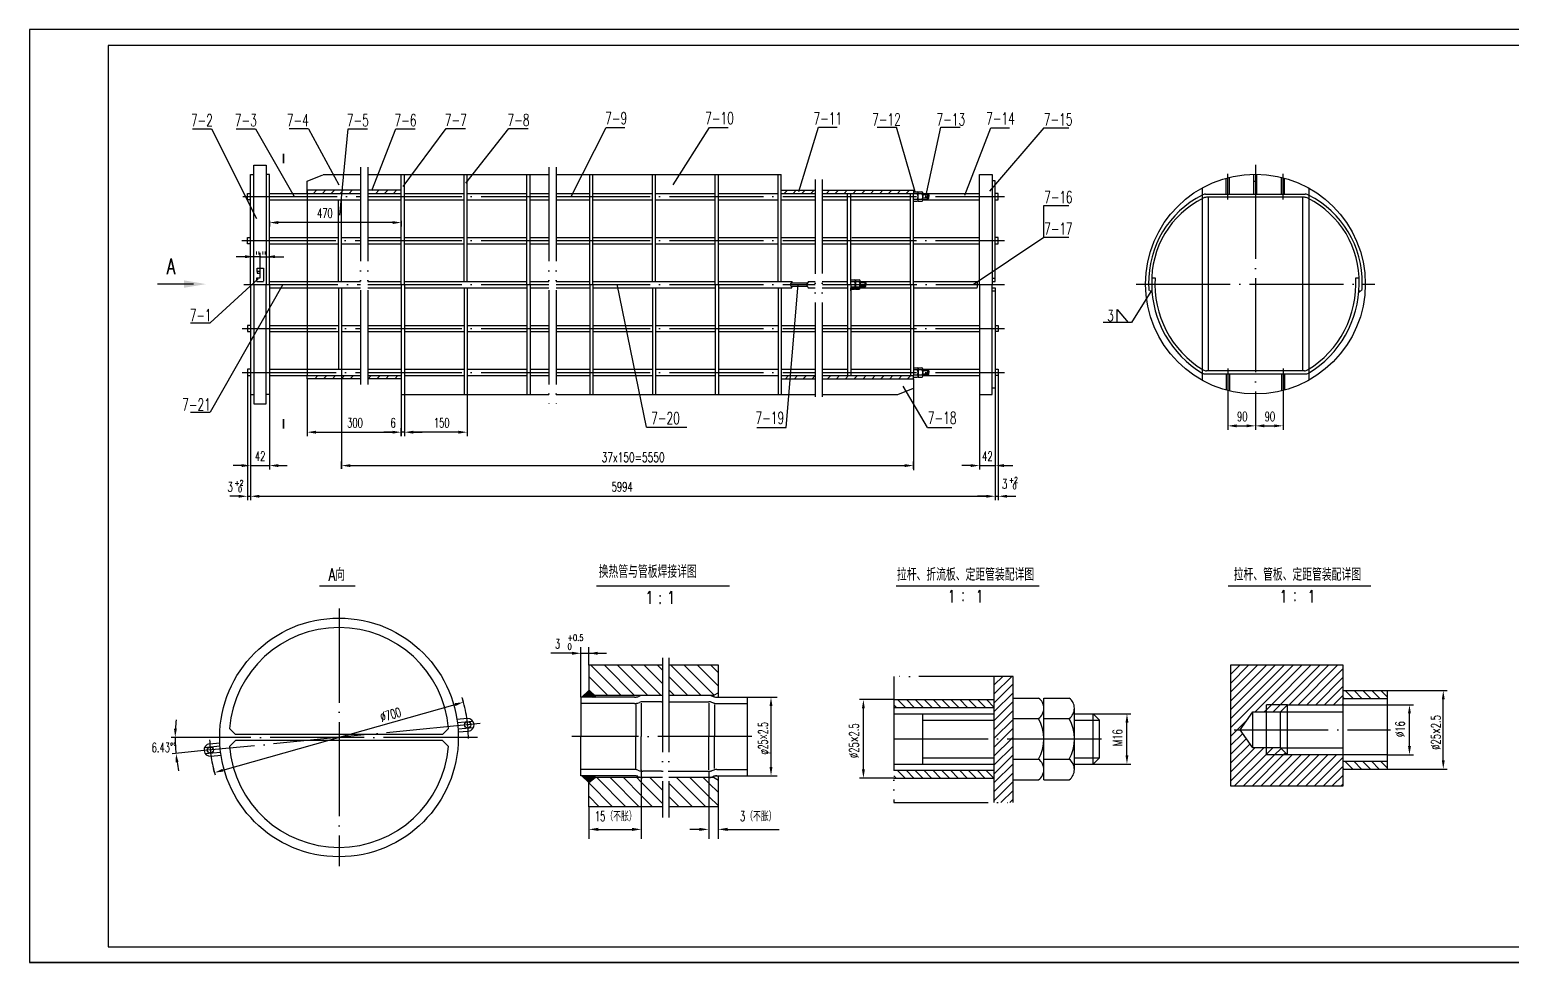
# Model space of a CAD drawing. Extents: x -1018 to 1609, y -45 to 1303.
# Drawn here: x -168.4 to 303.4, y 997.8 to 1294.8 of the extents above; entities that cross this region are included whole.
import ezdxf
from ezdxf.enums import TextEntityAlignment as Align

# ---------------------------------------------------------------- set-up
doc = ezdxf.new("R2010")
doc.units = 0
doc.header["$MEASUREMENT"] = 0
doc.linetypes.add('DASHDOT-M', pattern=[36, 30, -3, 0, -3])
doc.linetypes.add('DIVIDE-M', pattern=[39, 30, -3, 0, -3, 0, -3])
doc.layers.get('0').update_dxf_attribs({"linetype": 'CONTINUOUS'})
for name, color, linetype in [('1', 3, 'CONTINUOUS'), ('CDR_DWG1', 4, 'CONTINUOUS'), ('CDR_DWG2', 2, 'CONTINUOUS'), ('CDR_DWG3', 1, 'DASHDOT-M'), ('CDR_DWG4', 3, 'DIVIDE-M')]:
    doc.layers.add(name, color=color, linetype=linetype)
doc.styles.add('HZ', font='romans', dxfattribs={"width": 0.7, "bigfont": 'hz'})

# ---------------------------------------------------------------- blocks, each defined once
blk = doc.blocks.new('*X92')
at = {"layer": '1', "color": 0, "linetype": 'Continuous'}
for p, q in [((-22613.52, -20726.81), (-22623.15, -20717.18)), ((-22609.28, -20726.81), (-22618.9, -20717.18)), ((-22605.04, -20726.81), (-22614.66, -20717.18)), ((-22600.8, -20726.81), (-22610.42, -20717.18)), ((-22600.33, -20723.03), (-22606.18, -20717.18)), ((-22600.33, -20718.79), (-22601.93, -20717.18)), ((-22588.07, -20726.81), (-22597.69, -20717.18)), ((-22583.94, -20726.69), (-22593.45, -20717.18)), ((-22582.58, -20723.8), (-22589.2, -20717.18)), ((-22582.58, -20719.56), (-22584.96, -20717.18)), ((-22617.77, -20726.81), (-22623.85, -20720.72)), ((-22622.59, -20726.23), (-22623.85, -20724.96)), ((-22592.31, -20726.81), (-22598.33, -20720.79)), ((-22596.55, -20726.81), (-22598.33, -20725.03)), ((-22612.02, -20762.25), (-22621.33, -20752.94)), ((-22607.78, -20762.25), (-22617.09, -20752.94)), ((-22607.13, -20758.66), (-22612.85, -20752.94)), ((-22607.13, -20754.42), (-22608.6, -20752.94)), ((-22600.33, -20756.97), (-22604.36, -20752.94)), ((-22586.56, -20762.25), (-22595.87, -20752.94)), ((-22585.65, -20758.92), (-22591.63, -20752.94)), ((-22585.65, -20754.68), (-22587.39, -20752.94)), ((-22616.26, -20762.25), (-22623.85, -20754.66)), ((-22600.33, -20761.21), (-22607.13, -20754.42)), ((-22590.8, -20762.25), (-22598.33, -20754.73)), ((-22582.58, -20757.74), (-22585.65, -20754.68)), ((-22620.5, -20762.25), (-22623.85, -20758.91)), ((-22603.53, -20762.25), (-22607.13, -20758.66)), ((-22595.05, -20762.25), (-22598.33, -20758.97)), ((-22582.58, -20761.99), (-22585.65, -20758.92))]:
    blk.add_line(p, q, dxfattribs=at)
blk = doc.blocks.new('*X91')
at = {"layer": '1', "color": 0, "linetype": 'Continuous'}
for p, q in [((-22625.96, -20752.37), (-22626, -20752.41)), ((-22625.54, -20752.37), (-22625.79, -20752.62)), ((-22625.7, -20752.37), (-22623.69, -20754.38)), ((-22625.11, -20752.37), (-22625.57, -20752.83)), ((-22624.69, -20752.37), (-22625.35, -20753.04)), ((-22625.27, -20752.37), (-22623.45, -20754.19)), ((-22624.26, -20752.37), (-22625.13, -20753.24)), ((-22623.84, -20752.37), (-22624.92, -20753.45)), ((-22624.85, -20752.37), (-22623.22, -20754.01)), ((-22623.41, -20752.37), (-22624.7, -20753.66)), ((-22622.99, -20752.37), (-22624.48, -20753.86)), ((-22624.43, -20752.37), (-22622.98, -20753.82)), ((-22622.57, -20752.37), (-22624.27, -20754.07)), ((-22622.14, -20752.37), (-22624.05, -20754.28)), ((-22624, -20752.37), (-22622.74, -20753.63)), ((-22621.85, -20752.5), (-22623.82, -20754.48)), ((-22623.58, -20752.37), (-22622.5, -20753.45)), ((-22623.15, -20752.37), (-22622.26, -20753.26)), ((-22622.73, -20752.37), (-22622.02, -20753.08)), ((-22622.3, -20752.37), (-22621.85, -20752.83)), ((-22621.85, -20752.93), (-22621.93, -20753.01)), ((-22621.88, -20752.37), (-22621.85, -20752.4))]:
    blk.add_line(p, q, dxfattribs=at)
blk = doc.blocks.new('*X90')
at = {"layer": '1', "color": 0, "linetype": 'Continuous'}
for p, q in [((-22625.96, -20727.37), (-22626, -20727.33)), ((-22625.54, -20727.37), (-22625.79, -20727.12)), ((-22625.7, -20727.37), (-22623.69, -20725.37)), ((-22625.11, -20727.37), (-22625.57, -20726.92)), ((-22624.69, -20727.37), (-22625.35, -20726.71)), ((-22625.27, -20727.37), (-22623.45, -20725.55)), ((-22624.26, -20727.37), (-22625.13, -20726.5)), ((-22623.84, -20727.37), (-22624.92, -20726.29)), ((-22624.85, -20727.37), (-22623.22, -20725.74)), ((-22623.41, -20727.37), (-22624.7, -20726.09)), ((-22622.99, -20727.37), (-22624.48, -20725.88)), ((-22624.43, -20727.37), (-22622.98, -20725.92)), ((-22622.57, -20727.37), (-22624.27, -20725.67)), ((-22622.14, -20727.37), (-22624.05, -20725.47)), ((-22624, -20727.37), (-22622.74, -20726.11)), ((-22621.85, -20727.24), (-22623.82, -20725.27)), ((-22623.58, -20727.37), (-22622.5, -20726.3)), ((-22623.15, -20727.37), (-22622.26, -20726.48)), ((-22622.73, -20727.37), (-22622.02, -20726.67)), ((-22622.3, -20727.37), (-22621.85, -20726.92)), ((-22621.85, -20726.82), (-22621.93, -20726.74)), ((-22621.88, -20727.37), (-22621.85, -20727.34))]:
    blk.add_line(p, q, dxfattribs=at)
blk = doc.blocks.new('*X66')
at = {"color": 0}
for p, q in [((107.77, 170), (108.77, 171)), ((110.6, 170), (111.6, 171)), ((113.43, 170), (114.43, 171)), ((116.26, 170), (117.26, 171))]:
    blk.add_line(p, q, dxfattribs=at)
blk = doc.blocks.new('*X65')
at = {"color": 0}
for p, q in [((90.8, 170), (91.8, 171)), ((93.63, 170), (94.63, 171)), ((96.46, 170), (97.46, 171)), ((99.29, 170), (100.29, 171)), ((102.12, 170), (103.12, 171))]:
    blk.add_line(p, q, dxfattribs=at)
blk = doc.blocks.new('*X69')
at = {"color": 0}
for p, q in [((240.71, 170), (241.71, 171)), ((243.54, 170), (244.54, 171)), ((246.37, 170), (247.37, 171)), ((249.2, 170), (250.2, 171))]:
    blk.add_line(p, q, dxfattribs=at)
blk = doc.blocks.new('*X63')
at = {"color": 0}
for p, q in [((252.02, 170), (253.02, 171)), ((254.85, 170), (255.85, 171)), ((257.68, 170), (258.68, 171)), ((260.51, 170), (261.51, 171)), ((263.34, 170), (264.34, 171)), ((266.17, 170), (267.17, 171)), ((268.99, 170), (269.99, 171)), ((271.82, 170), (272.82, 171)), ((274.65, 170), (275.65, 171)), ((277.48, 170), (278.48, 171))]:
    blk.add_line(p, q, dxfattribs=at)
blk = doc.blocks.new('*X68')
at = {"color": 0}
for p, q in [((110.21, 229), (111.21, 230)), ((113.03, 229), (114.03, 230)), ((115.86, 229), (116.86, 230))]:
    blk.add_line(p, q, dxfattribs=at)
blk = doc.blocks.new('*X67')
at = {"color": 0}
for p, q in [((90.41, 229), (91.41, 230)), ((93.24, 229), (94.24, 230)), ((96.06, 229), (97.06, 230)), ((98.89, 229), (99.89, 230)), ((101.72, 229), (102.72, 230))]:
    blk.add_line(p, q, dxfattribs=at)
blk = doc.blocks.new('*X70')
at = {"color": 0}
for p, q in [((240.31, 229), (241.31, 230)), ((243.14, 229), (244.14, 230)), ((245.97, 229), (246.97, 230)), ((248.8, 229), (249.8, 230))]:
    blk.add_line(p, q, dxfattribs=at)
blk = doc.blocks.new('*X64')
at = {"color": 0}
for p, q in [((251.63, 229), (252.63, 230)), ((254.46, 229), (255.46, 230)), ((257.28, 229), (258.28, 230)), ((260.11, 229), (261.11, 230)), ((262.94, 229), (263.94, 230)), ((265.77, 229), (266.77, 230)), ((268.6, 229), (269.6, 230)), ((271.43, 229), (272.43, 230)), ((274.25, 229), (275.25, 230)), ((277.08, 229), (278.08, 230))]:
    blk.add_line(p, q, dxfattribs=at)
blk = doc.blocks.new('GSGC1')
for p, q in [((306.48, 202), (307.48, 202)), ((306.48, 201), (307.48, 201)), ((306.48, 199), (307.48, 199)), ((306.48, 198), (307.48, 198))]:
    blk.add_line(p, q)

msp = doc.modelspace()

# ---------------------------------------------------------------- linework, layer by layer
for p, q in [((-168.44, 1294.84), (-168.44, 997.84)), ((672.56, 1294.84), (-168.44, 1294.84)), ((-116.61, 1263.26), (-110.49, 1263.26)), ((-110.49, 1263.26), (-96.2, 1234.71)), ((-102.67, 1263.26), (-96.55, 1263.26)), ((-96.55, 1263.26), (-84.23, 1241.69)), ((-79.64, 1263.26), (-85.75, 1263.26)), ((-79.64, 1263.26), (-69.96, 1245.46)), ((-69.6, 1235.78), (-66.98, 1263.26)), ((-66.98, 1263.26), (-60.86, 1263.26)), ((-59.5, 1243.62), (-51.8, 1263.26)), ((-51.8, 1263.26), (-45.68, 1263.26)), ((-49.5, 1244.85), (-35.77, 1263.32)), ((-35.77, 1263.32), (-29.59, 1263.32)), ((-29.56, 1245.99), (-15.79, 1263.32)), ((-15.79, 1263.32), (-9.62, 1263.32)), ((3.98, 1241.76), (15.16, 1263.66)), ((15.16, 1263.66), (21.14, 1263.66)), ((36.46, 1245.48), (48.07, 1263.66)), ((48.07, 1263.66), (54.05, 1263.66)), ((76.49, 1243.32), (82.83, 1263.78)), ((82.83, 1263.78), (88.75, 1263.78)), ((101.49, 1263.79), (107.61, 1263.79)), ((113.63, 1243.17), (107.61, 1263.79)), ((116.97, 1241.72), (121.74, 1263.79)), ((121.74, 1263.79), (127.87, 1263.79)), ((129.35, 1242.11), (137.68, 1263.61)), ((154.56, 1263.59), (137.26, 1243.43)), ((137.65, 1263.61), (143.65, 1263.61)), ((154.56, 1263.59), (162.51, 1263.59)), ((154.6, 1238.84), (162.51, 1238.84)), ((154.6, 1228.78), (154.6, 1238.84)), ((-92.07, 1233.95), (-92.07, 1232.16)), ((-52.87, 1233.41), (-89.27, 1233.41)), ((-50.07, 1233.95), (-50.07, 1232.16)), ((132, 1213.73), (154.6, 1228.78)), ((154.6, 1228.78), (162.55, 1228.78)), ((-95.07, 1222.55), (-102.67, 1222.55)), ((-97.87, 1222.55), (-100.67, 1222.55)), ((-95.07, 1217.85), (-95.07, 1223.8)), ((-95.07, 1222.55), (-87.47, 1222.55)), ((-92.27, 1222.55), (-89.47, 1222.55)), ((-110.96, 1201.45), (-95.68, 1215.45)), ((-87.8, 1213.68), (-110.96, 1173)), ((28.06, 1168.31), (18.69, 1213.78)), ((72.45, 1168.17), (76.34, 1213.78)), ((188.66, 1211.42), (182.49, 1201.54)), ((177.91, 1205.75), (181.41, 1201.54)), ((177.91, 1201.54), (177.91, 1205.75)), ((-117.2, 1201.45), (-110.96, 1201.45)), ((182.49, 1201.54), (173.48, 1201.54)), ((-99.07, 1184.68), (-99.07, 1145.01)), ((-69.07, 1186.68), (-69.07, 1155.03)), ((140.05, 1186.68), (140.05, 1145.01)), ((-80.07, 1183.68), (-80.07, 1165.41)), ((117.46, 1168.17), (109.77, 1181.29)), ((113.05, 1180.62), (113.05, 1154.61)), ((139.05, 1180.68), (139.05, 1145.01)), ((-98.07, 1178.68), (-98.07, 1145.01)), ((-92.07, 1178.68), (-92.07, 1154.78)), ((-50.07, 1178.68), (-50.07, 1165.41)), ((-49.07, 1178.68), (-49.07, 1165.41)), ((-29.07, 1178.68), (-29.07, 1165.41)), ((134.05, 1178.68), (134.05, 1154.78)), ((213.14, 1178.74), (213.14, 1167.43)), ((221.93, 1175.83), (221.93, 1167.43)), ((230.73, 1178.74), (230.73, 1167.43)), ((-117.2, 1173), (-110.96, 1173)), ((-77.27, 1166.66), (-52.87, 1166.66)), ((-52.87, 1166.66), (-55.67, 1166.66)), ((-50.07, 1165.41), (-50.07, 1167.91)), ((-49.07, 1166.66), (-50.07, 1166.66)), ((-49.07, 1166.66), (-50.07, 1166.66)), ((-46.27, 1166.66), (-43.47, 1166.66)), ((-31.87, 1166.66), (-46.27, 1166.66)), ((28.06, 1168.31), (40.91, 1168.31)), ((63.13, 1168.17), (72.45, 1168.17)), ((117.46, 1168.17), (125.29, 1168.17)), ((139.05, 1167.41), (139.05, 1154.78)), ((215.94, 1168.68), (219.13, 1168.68)), ((224.73, 1168.68), (227.93, 1168.68)), ((-98.07, 1158.58), (-98.07, 1154.78)), ((-69.07, 1155.03), (-69.07, 1157.28)), ((113.05, 1155.03), (113.05, 1157.28)), ((-100.87, 1156.03), (-103.67, 1156.03)), ((-98.07, 1156.03), (-92.07, 1156.03)), ((-89.27, 1156.03), (-86.47, 1156.03)), ((-66.27, 1156.03), (110.25, 1156.03)), ((131.25, 1156.03), (128.45, 1156.03)), ((134.05, 1156.03), (139.05, 1156.03)), ((141.85, 1156.03), (144.65, 1156.03)), ((-101.87, 1146.26), (-104.67, 1146.26)), ((-99.07, 1146.26), (-98.07, 1146.26)), ((-95.27, 1146.26), (136.25, 1146.26)), ((-95.27, 1146.26), (-92.47, 1146.26)), ((136.25, 1146.26), (133.45, 1146.26)), ((139.05, 1146.26), (140.05, 1146.26)), ((139.05, 1146.26), (140.05, 1146.26)), ((142.85, 1146.26), (145.65, 1146.26)), ((4.34, 1096.26), (-2.5, 1096.26)), ((7.14, 1082.25), (7.14, 1098.26)), ((7.14, 1096.26), (15.24, 1096.26)), ((9.64, 1092.44), (9.64, 1098.26)), ((214.03, 1081.04), (225.44, 1092.44)), ((214.03, 1083.87), (222.61, 1092.44)), ((214.03, 1078.21), (228.27, 1092.44)), ((214.03, 1075.38), (231.09, 1092.44)), ((214.03, 1072.55), (233.92, 1092.44)), ((214.03, 1089.52), (216.95, 1092.44)), ((214.03, 1086.69), (219.78, 1092.44)), ((221.91, 1077.6), (236.75, 1092.44)), ((227.02, 1079.89), (239.58, 1092.44)), ((229.85, 1079.89), (242.41, 1092.44)), ((232.68, 1079.89), (245.24, 1092.44)), ((235.51, 1079.89), (248.06, 1092.44)), ((238.34, 1079.89), (249.89, 1091.44)), ((138.78, 1083.36), (144.32, 1088.9)), ((138.78, 1086.19), (141.49, 1088.9)), ((138.78, 1080.53), (144.78, 1086.53)), ((241.17, 1079.89), (249.89, 1088.62)), ((243.99, 1079.89), (249.89, 1085.79)), ((-30.27, 1080.68), (-30.61, 1081.88)), ((60.1, 1082.25), (69.67, 1082.25)), ((106.78, 1081.5), (95.84, 1081.5)), ((110.48, 1079), (107.98, 1081.5)), ((113.31, 1079), (110.81, 1081.5)), ((116.13, 1079), (113.63, 1081.5)), ((118.96, 1079), (116.46, 1081.5)), ((121.79, 1079), (119.29, 1081.5)), ((124.62, 1079), (122.12, 1081.5)), ((127.45, 1079), (124.95, 1081.5)), ((130.28, 1079), (127.78, 1081.5)), ((133.1, 1079), (130.6, 1081.5)), ((135.93, 1079), (133.43, 1081.5)), ((138.76, 1079), (136.26, 1081.5)), ((138.78, 1077.7), (144.78, 1083.7)), ((138.78, 1074.87), (144.78, 1080.87)), ((246.82, 1079.89), (249.89, 1082.96)), ((250.21, 1081.89), (249.89, 1082.2)), ((253.04, 1081.89), (250.54, 1084.39)), ((255.86, 1081.89), (253.36, 1084.39)), ((258.69, 1081.89), (256.19, 1084.39)), ((261.52, 1081.89), (259.02, 1084.39)), ((263.98, 1082.25), (261.85, 1084.39)), ((263.98, 1084.39), (283.02, 1084.39)), ((281.77, 1062.19), (281.77, 1081.59)), ((-106.87, 1059.03), (-32.96, 1079.92)), ((67.67, 1060.05), (67.67, 1079.45)), ((97.09, 1059.3), (97.09, 1078.7)), ((107.65, 1079), (106.78, 1079.86)), ((138.78, 1072.04), (144.78, 1078.04)), ((170.28, 1077), (182.28, 1077)), ((224.74, 1077.6), (225.43, 1078.29)), ((225.43, 1078.29), (227.02, 1079.89)), ((227.57, 1077.6), (229.85, 1079.89)), ((249.65, 1079.89), (249.89, 1080.13)), ((263.98, 1079.89), (272.25, 1079.89)), ((271, 1066.69), (271, 1077.09)), ((138.78, 1069.22), (144.78, 1075.22)), ((141.39, 1069), (144.78, 1072.39)), ((181.03, 1063.8), (181.03, 1074.2)), ((214.03, 1069.72), (219.22, 1074.92)), ((-110.91, 1069.47), (-123.33, 1069.47)), ((138.78, 1063.56), (144.22, 1069)), ((138.78, 1066.39), (141.39, 1069)), ((138.78, 1060.73), (144.78, 1066.73)), ((214.03, 1066.9), (217.9, 1070.77)), ((214.03, 1064.07), (219.06, 1069.1)), ((214.03, 1061.24), (220.22, 1067.43)), ((-113.9, 1065.16), (-123.07, 1064.26)), ((138.78, 1057.9), (144.78, 1063.9)), ((214.03, 1055.58), (224.62, 1066.17)), ((214.03, 1058.41), (221.79, 1066.17)), ((215.32, 1054.04), (225.43, 1064.15)), ((218.15, 1054.04), (227.99, 1063.89)), ((220.98, 1054.04), (230.82, 1063.89)), ((223.81, 1054.04), (233.65, 1063.89)), ((225.43, 1064.15), (227.45, 1066.17)), ((226.64, 1054.04), (236.48, 1063.89)), ((227.99, 1063.89), (230.09, 1065.98)), ((229.46, 1054.04), (239.31, 1063.89)), ((230.82, 1063.89), (231.5, 1064.57)), ((232.29, 1054.04), (242.14, 1063.89)), ((235.12, 1054.04), (244.96, 1063.89)), ((237.95, 1054.04), (247.79, 1063.89)), ((240.78, 1054.04), (249.89, 1063.16)), ((252.91, 1059.39), (250.41, 1061.89)), ((255.74, 1059.39), (253.24, 1061.89)), ((258.56, 1059.39), (256.06, 1061.89)), ((261.39, 1059.39), (258.89, 1061.89)), ((263.98, 1059.63), (261.72, 1061.89)), ((263.98, 1063.89), (272.25, 1063.89)), ((-109.56, 1058.27), (-109.9, 1059.47)), ((26.36, 1059.15), (26.36, 1037.19)), ((47.83, 1058.69), (47.83, 1037.19)), ((60.1, 1057.25), (69.67, 1057.25)), ((107.52, 1056.5), (106.78, 1057.23)), ((110.35, 1056.5), (107.85, 1059)), ((113.18, 1056.5), (110.68, 1059)), ((116.01, 1056.5), (113.51, 1059)), ((118.83, 1056.5), (116.33, 1059)), ((121.66, 1056.5), (119.16, 1059)), ((124.49, 1056.5), (121.99, 1059)), ((127.32, 1056.5), (124.82, 1059)), ((130.15, 1056.5), (127.65, 1059)), ((132.98, 1056.5), (130.48, 1059)), ((135.81, 1056.5), (133.31, 1059)), ((138.63, 1056.5), (136.13, 1059)), ((138.78, 1055.07), (144.78, 1061.07)), ((138.78, 1052.24), (144.78, 1058.24)), ((170.28, 1061), (182.28, 1061)), ((243.61, 1054.04), (249.89, 1060.33)), ((246.43, 1054.04), (249.89, 1057.5)), ((250.08, 1059.39), (249.89, 1059.58)), ((263.98, 1059.39), (283.02, 1059.39)), ((9.65, 1055.14), (11.65, 1056.69)), ((106.78, 1056.5), (95.84, 1056.5)), ((138.78, 1049.42), (144.78, 1055.42)), ((140.91, 1048.71), (144.78, 1052.59)), ((249.26, 1054.04), (249.89, 1054.67)), ((143.74, 1048.71), (144.78, 1049.76)), ((9.64, 1047.38), (9.64, 1037.19)), ((50.84, 1047.38), (50.84, 1037.19)), ((12.64, 1040.19), (23.36, 1040.19)), ((44.83, 1040.19), (41.83, 1040.19)), ((53.84, 1040.19), (70.22, 1040.19)), ((-168.44, 997.84), (672.56, 997.84)), ((-168.44, 997.84), (672.56, 997.84)), ((672.56, 997.84), (-168.44, 997.84))]:
    msp.add_line(p, q)
msp.add_lwpolyline([(-95.24, 1222.55, 0.35, 0.35, 1), (-94.89, 1222.55, 0.35, 0.35, 1)], format="xyseb", close=True)
for start, end in [(173.8442, 176.9221), (180, 185.6057), (188.6836, 191.7615)]:
    msp.add_arc((-69.95, 1069.47), 52.13, start, end)
for points in [[(-89.27, 1233.88), (-89.27, 1232.95), (-92.07, 1233.41)], [(-52.87, 1233.88), (-52.87, 1232.95), (-50.07, 1233.41)], [(-99.87, 1223.01), (-99.87, 1222.08), (-97.07, 1222.55)], [(-90.27, 1223.01), (-90.27, 1222.08), (-93.07, 1222.55)], [(188.95, 1211.83), (189.03, 1210.83), (187.95, 1211.83)], [(254.91, 1211.83), (254.84, 1210.83), (255.91, 1211.83)], [(-77.27, 1167.13), (-77.27, 1166.2), (-80.07, 1166.66)], [(-52.87, 1167.13), (-52.87, 1166.2), (-50.07, 1166.66)], [(-52.87, 1167.13), (-52.87, 1166.2), (-50.07, 1166.66)], [(-46.27, 1167.13), (-46.27, 1166.2), (-49.07, 1166.66)], [(-46.27, 1167.13), (-46.27, 1166.2), (-49.07, 1166.66)], [(-31.87, 1167.13), (-31.87, 1166.2), (-29.07, 1166.66)], [(215.94, 1169.15), (215.94, 1168.22), (213.14, 1168.68)], [(219.13, 1169.15), (219.13, 1168.22), (221.93, 1168.68)], [(224.73, 1169.15), (224.73, 1168.22), (221.93, 1168.68)], [(227.93, 1169.15), (227.93, 1168.22), (230.73, 1168.68)], [(-100.87, 1156.49), (-100.87, 1155.56), (-98.07, 1156.03)], [(-89.27, 1156.49), (-89.27, 1155.56), (-92.07, 1156.03)], [(-66.27, 1156.49), (-66.27, 1155.56), (-69.07, 1156.03)], [(110.25, 1156.49), (110.25, 1155.56), (113.05, 1156.03)], [(131.25, 1156.49), (131.25, 1155.56), (134.05, 1156.03)], [(141.85, 1156.49), (141.85, 1155.56), (139.05, 1156.03)], [(-101.87, 1146.72), (-101.87, 1145.79), (-99.07, 1146.26)], [(-95.27, 1146.72), (-95.27, 1145.79), (-98.07, 1146.26)], [(-95.27, 1146.72), (-95.27, 1145.79), (-98.07, 1146.26)], [(136.25, 1146.72), (136.25, 1145.79), (139.05, 1146.26)], [(136.25, 1146.72), (136.25, 1145.79), (139.05, 1146.26)], [(142.85, 1146.72), (142.85, 1145.79), (140.05, 1146.26)], [(4.34, 1096.73), (4.34, 1095.79), (7.14, 1096.26)], [(12.44, 1096.73), (12.44, 1095.79), (9.64, 1096.26)], [(-33.09, 1080.37), (-32.83, 1079.47), (-30.27, 1080.68)], [(67.2, 1079.45), (68.13, 1079.45), (67.67, 1082.25)], [(96.63, 1078.7), (97.56, 1078.7), (97.09, 1081.5)], [(281.3, 1081.59), (282.23, 1081.59), (281.77, 1084.39)], [(180.56, 1074.2), (181.49, 1074.2), (181.03, 1077)], [(270.53, 1077.09), (271.46, 1077.09), (271, 1079.89)], [(-121.54, 1072.26), (-122.47, 1072.29), (-122.08, 1069.47)], [(270.53, 1066.69), (271.46, 1066.69), (271, 1063.89)], [(-121.94, 1061.55), (-121.02, 1061.66), (-121.83, 1064.38)], [(180.56, 1063.8), (181.49, 1063.8), (181.03, 1061)], [(281.3, 1062.19), (282.23, 1062.19), (281.77, 1059.39)], [(-106.99, 1059.48), (-106.74, 1058.58), (-109.56, 1058.27)], [(67.2, 1060.05), (68.13, 1060.05), (67.67, 1057.25)], [(96.63, 1059.3), (97.56, 1059.3), (97.09, 1056.5)], [(12.64, 1040.69), (12.64, 1039.69), (9.64, 1040.19)], [(23.36, 1040.69), (23.36, 1039.69), (26.36, 1040.19)], [(44.83, 1040.69), (44.83, 1039.69), (47.83, 1040.19)], [(53.84, 1040.69), (53.84, 1039.69), (50.84, 1040.19)]]:
    msp.add_solid(points)
at = {"layer": 'CDR_DWG1'}
for p, q in [((-143.44, 1289.84), (-143.44, 1002.84)), ((667.56, 1289.84), (-143.44, 1289.84)), ((-97.07, 1251.68), (-93.07, 1251.68)), ((-97.07, 1213.68), (-97.07, 1251.68)), ((-93.07, 1251.68), (-93.07, 1213.68)), ((-98.07, 1248.68), (-97.07, 1248.68)), ((-98.07, 1213.68), (-98.07, 1248.68)), ((-92.07, 1248.68), (-93.07, 1248.68)), ((-92.07, 1213.68), (-92.07, 1248.68)), ((-80.07, 1242.68), (-80.06, 1246.63)), ((-80.06, 1246.63), (-75.06, 1248.63)), ((-74.96, 1248.68), (-63.04, 1248.68)), ((-60.77, 1248.68), (-3.07, 1248.68)), ((-50.07, 1213.68), (-50.07, 1248.68)), ((-49.07, 1213.68), (-49.07, 1248.68)), ((-30.07, 1214.68), (-30.07, 1248.68)), ((-29.07, 1214.68), (-29.07, 1248.68)), ((-10.07, 1213.68), (-10.07, 1248.68)), ((-9.07, 1213.68), (-9.07, 1248.68)), ((-0.8, 1248.68), (70.93, 1248.68)), ((9.93, 1213.68), (9.93, 1248.68)), ((10.93, 1213.68), (10.93, 1248.68)), ((29.93, 1214.68), (29.93, 1248.68)), ((30.93, 1214.68), (30.93, 1248.68)), ((49.93, 1213.68), (49.93, 1248.68)), ((50.93, 1213.68), (50.93, 1248.68)), ((69.93, 1214.68), (69.93, 1248.68)), ((70.93, 1214.68), (70.93, 1248.68)), ((134.05, 1248.68), (138.05, 1248.68)), ((134.05, 1213.68), (134.05, 1248.68)), ((138.05, 1248.68), (138.05, 1213.68)), ((139.05, 1246.68), (138.05, 1246.68)), ((139.05, 1214.68), (139.05, 1246.68)), ((212.64, 1242.46), (212.64, 1247.58)), ((213.64, 1242.46), (213.64, 1247.84)), ((221.43, 1242.46), (221.43, 1248.83)), ((221.43, 1246.63), (222.43, 1246.63)), ((222.43, 1242.46), (222.43, 1248.83)), ((230.23, 1242.46), (230.23, 1247.84)), ((231.23, 1242.46), (231.23, 1247.58)), ((-99.07, 1240.68), (-99.07, 1242.68)), ((-99.07, 1242.68), (-98.07, 1242.68)), ((-92.07, 1242.68), (-80.07, 1242.68)), ((-80.07, 1243.68), (-80.07, 1242.68)), ((-63.04, 1243.68), (-80.07, 1243.68)), ((-80.07, 1242.68), (-80.07, 1184.68)), ((-80.07, 1242.68), (-63.04, 1242.68)), ((-50.07, 1243.68), (-60.77, 1243.68)), ((-60.77, 1242.68), (-50.07, 1242.68)), ((-49.07, 1242.68), (-30.07, 1242.68)), ((-29.07, 1242.68), (-10.07, 1242.68)), ((-9.07, 1242.68), (-3.07, 1242.68)), ((-0.8, 1242.68), (9.93, 1242.68)), ((10.93, 1242.68), (29.93, 1242.68)), ((30.93, 1242.68), (49.93, 1242.68)), ((50.93, 1242.68), (69.93, 1242.68)), ((70.93, 1243.68), (81.71, 1243.68)), ((70.93, 1242.68), (81.71, 1242.68)), ((83.97, 1243.68), (113.05, 1243.68)), ((83.97, 1242.68), (113.05, 1242.68)), ((92.05, 1213.68), (92.05, 1242.68)), ((93.05, 1213.68), (93.05, 1242.68)), ((112.05, 1213.68), (112.05, 1242.68)), ((113.05, 1243.68), (113.05, 1242.68)), ((113.05, 1243.18), (114.24, 1243.18)), ((113.05, 1213.68), (113.05, 1242.68)), ((116.05, 1242.56), (113.05, 1242.56)), ((114.55, 1242.56), (114.55, 1243.18)), ((114.55, 1243.18), (115.79, 1243.18)), ((114.55, 1241.68), (114.55, 1242.56)), ((114.55, 1240.18), (114.55, 1241.68)), ((115.98, 1242.68), (134.05, 1242.68)), ((116.05, 1242.87), (116.05, 1241.68)), ((116.05, 1242.56), (117.55, 1242.56)), ((117.9, 1242.21), (116.05, 1242.21)), ((116.05, 1240.48), (116.05, 1241.68)), ((117.9, 1241.16), (116.05, 1241.16)), ((117.55, 1242.56), (117.9, 1242.21)), ((117.55, 1242.56), (117.55, 1241.68)), ((117.55, 1240.81), (117.55, 1241.68)), ((117.55, 1240.81), (117.9, 1241.16)), ((117.9, 1242.21), (117.9, 1241.68)), ((117.9, 1241.16), (117.9, 1241.68)), ((140.05, 1242.68), (139.05, 1242.68)), ((140.05, 1240.68), (140.05, 1242.68)), ((204.93, 1244.43), (204.93, 1183.24)), ((206.05, 1242.46), (237.82, 1242.46)), ((237.53, 1241.46), (206.33, 1241.46)), ((206.93, 1241.46), (206.93, 1186.21)), ((236.93, 1241.46), (236.93, 1186.21)), ((238.93, 1244.43), (238.93, 1183.24)), ((-98.07, 1240.68), (-99.07, 1240.68)), ((-92.07, 1240.68), (-69.07, 1240.68)), ((-70.07, 1214.68), (-70.07, 1240.68)), ((-69.07, 1240.68), (-63.04, 1240.68)), ((-69.07, 1214.68), (-69.07, 1240.68)), ((-60.71, 1240.68), (-50.07, 1240.68)), ((-49.07, 1240.68), (-30.07, 1240.68)), ((-29.07, 1240.68), (-10.07, 1240.68)), ((-9.07, 1240.68), (-3.07, 1240.68)), ((-0.8, 1240.68), (9.93, 1240.68)), ((10.93, 1240.68), (29.93, 1240.68)), ((30.93, 1240.68), (49.93, 1240.68)), ((50.93, 1240.68), (69.93, 1240.68)), ((70.93, 1240.68), (81.71, 1240.68)), ((83.97, 1240.68), (92.05, 1240.68)), ((93.05, 1240.68), (112.05, 1240.68)), ((116.05, 1240.81), (113.05, 1240.81)), ((113.05, 1240.18), (114.24, 1240.18)), ((114.55, 1240.18), (115.79, 1240.18)), ((116.05, 1240.81), (117.55, 1240.81)), ((116.05, 1240.68), (134.05, 1240.68)), ((139.05, 1240.68), (140.05, 1240.68)), ((-99.07, 1226.68), (-99.07, 1228.68)), ((-99.07, 1228.68), (-98.07, 1228.68)), ((-92.07, 1228.68), (-70.07, 1228.68)), ((-69.07, 1228.68), (-63.04, 1228.68)), ((-60.77, 1228.68), (-50.07, 1228.68)), ((-49.07, 1228.68), (-30.07, 1228.68)), ((-29.07, 1228.68), (-28.99, 1228.68)), ((-29.07, 1228.68), (-10.07, 1228.68)), ((-9.07, 1228.68), (-3.07, 1228.68)), ((-0.8, 1228.68), (9.93, 1228.68)), ((10.93, 1228.68), (29.93, 1228.68)), ((30.93, 1228.68), (30.97, 1228.68)), ((30.93, 1228.68), (49.93, 1228.68)), ((50.93, 1228.68), (69.93, 1228.68)), ((70.93, 1228.68), (81.71, 1228.68)), ((70.93, 1228.68), (70.95, 1228.68)), ((83.97, 1228.68), (92.05, 1228.68)), ((93.4, 1228.68), (112.05, 1228.68)), ((113.05, 1228.68), (134.05, 1228.68)), ((140.05, 1228.68), (139.05, 1228.68)), ((140.05, 1226.68), (140.05, 1228.68)), ((-98.07, 1226.68), (-99.07, 1226.68)), ((-97.07, 1219.87), (-97.07, 1223.8)), ((-93.07, 1222.88), (-93.07, 1221.3)), ((-92.07, 1226.68), (-70.07, 1226.68)), ((-69.07, 1226.68), (-63.04, 1226.68)), ((-60.77, 1226.68), (-50.07, 1226.68)), ((-49.07, 1226.68), (-30.07, 1226.68)), ((-29.07, 1226.68), (-28.99, 1226.68)), ((-29.07, 1226.68), (-10.07, 1226.68)), ((-9.07, 1226.68), (-3.07, 1226.68)), ((-0.8, 1226.68), (9.93, 1226.68)), ((10.93, 1226.68), (29.93, 1226.68)), ((30.93, 1226.68), (49.93, 1226.68)), ((50.93, 1226.68), (69.93, 1226.68)), ((70.93, 1226.68), (81.71, 1226.68)), ((70.93, 1226.68), (70.95, 1226.68)), ((83.97, 1226.68), (92.05, 1226.68)), ((93.08, 1226.68), (112.05, 1226.68)), ((113.05, 1226.68), (134.05, 1226.68)), ((139.05, 1226.68), (140.05, 1226.68)), ((-95.96, 1217.85), (-95.96, 1218.94)), ((-95.96, 1218.94), (-93.96, 1218.94)), ((-95.96, 1217.85), (-95.96, 1217.32)), ((-95.07, 1217.85), (-95.96, 1217.85)), ((-95.07, 1215.85), (-95.07, 1217.85)), ((-93.96, 1218.94), (-93.96, 1214.78)), ((-98.07, 1213.68), (-98.07, 1178.68)), ((-97.07, 1213.68), (-97.07, 1175.68)), ((-96.07, 1214.68), (-96.07, 1215.85)), ((-96.07, 1215.85), (-95.07, 1215.85)), ((-96.07, 1214.68), (-93.95, 1214.68)), ((-95.96, 1217.32), (-95.07, 1217.32)), ((-93.07, 1175.68), (-93.07, 1213.68)), ((-92.07, 1214.68), (-63.04, 1214.68)), ((-92.07, 1213.68), (-92.07, 1178.68)), ((-70.07, 1214.73), (-70.07, 1214.68)), ((-69.07, 1214.73), (-69.07, 1214.68)), ((-60.77, 1214.68), (-50.07, 1214.68)), ((-50.07, 1213.68), (-50.07, 1178.68)), ((-49.07, 1214.68), (-10.07, 1214.68)), ((-49.07, 1213.68), (-49.07, 1178.68)), ((-10.07, 1213.68), (-10.07, 1178.68)), ((-9.07, 1214.68), (-3.07, 1214.68)), ((-9.07, 1213.68), (-9.07, 1178.68)), ((-0.8, 1214.68), (9.93, 1214.68)), ((9.93, 1213.68), (9.93, 1178.68)), ((10.93, 1214.68), (49.93, 1214.68)), ((10.93, 1213.68), (10.93, 1178.68)), ((49.93, 1213.68), (49.93, 1178.68)), ((50.93, 1214.68), (74.4, 1214.68)), ((50.93, 1213.68), (50.93, 1178.68)), ((74.05, 1213.12), (79.26, 1213.12)), ((74.11, 1214.25), (79.32, 1214.25)), ((79.61, 1214.68), (81.71, 1214.68)), ((83.97, 1214.68), (92.05, 1214.68)), ((92.05, 1213.68), (92.05, 1184.68)), ((93.05, 1215.18), (94.24, 1215.18)), ((93.05, 1214.68), (112.05, 1214.68)), ((96.05, 1214.56), (93.05, 1214.56)), ((93.05, 1213.68), (93.05, 1184.68)), ((96.05, 1212.81), (93.05, 1212.81)), ((94.55, 1215.18), (95.79, 1215.18)), ((94.55, 1215.18), (94.55, 1213.68)), ((94.55, 1213.68), (94.55, 1212.81)), ((94.55, 1212.81), (94.55, 1212.18)), ((96.05, 1214.89), (96.05, 1213.68)), ((96.05, 1214.56), (97.55, 1214.56)), ((97.9, 1214.21), (96.05, 1214.21)), ((96.05, 1212.5), (96.05, 1213.68)), ((97.9, 1213.16), (96.05, 1213.16)), ((96.05, 1212.81), (97.55, 1212.81)), ((97.55, 1214.56), (97.9, 1214.21)), ((97.55, 1214.56), (97.55, 1213.68)), ((97.55, 1212.81), (97.55, 1213.68)), ((97.55, 1212.81), (97.9, 1213.16)), ((97.9, 1214.21), (97.9, 1213.68)), ((97.9, 1213.16), (97.9, 1213.68)), ((112.05, 1213.68), (112.05, 1184.68)), ((113.05, 1214.68), (133.28, 1214.68)), ((113.05, 1213.68), (113.05, 1184.68)), ((133.28, 1214.69), (133.28, 1212.7)), ((134.05, 1213.68), (134.05, 1178.68)), ((138.05, 1178.68), (138.05, 1213.68)), ((188.99, 1215.83), (190, 1215.83)), ((253.87, 1215.83), (254.87, 1215.83)), ((-92.07, 1212.68), (-63.04, 1212.68)), ((-70.07, 1212.68), (-70.07, 1186.68)), ((-69.07, 1212.68), (-69.07, 1186.68)), ((-60.77, 1212.68), (-50.07, 1212.68)), ((-49.07, 1212.68), (-10.07, 1212.68)), ((-30.07, 1212.68), (-30.07, 1178.68)), ((-29.07, 1212.68), (-29.07, 1178.68)), ((-9.07, 1212.68), (-3.07, 1212.68)), ((-0.8, 1212.68), (9.93, 1212.68)), ((10.93, 1212.68), (49.93, 1212.68)), ((29.93, 1212.68), (29.93, 1178.68)), ((30.93, 1212.68), (30.93, 1178.68)), ((50.93, 1212.68), (74.3, 1212.68)), ((69.93, 1212.68), (69.93, 1178.68)), ((70.93, 1212.68), (70.93, 1178.68)), ((79.51, 1212.68), (81.71, 1212.68)), ((83.97, 1212.68), (92.05, 1212.68)), ((93.05, 1211.68), (93.05, 1212.68)), ((93.05, 1211.68), (93.05, 1212.68)), ((93.05, 1212.68), (112.05, 1212.68)), ((93.05, 1212.18), (94.24, 1212.18)), ((94.55, 1212.18), (95.79, 1212.18)), ((113.05, 1212.68), (133.33, 1212.68)), ((139.05, 1212.68), (139.05, 1180.68)), ((-98.07, 1200.68), (-99.07, 1200.68)), ((-99.07, 1200.68), (-99.07, 1198.68)), ((-99.07, 1198.68), (-98.07, 1198.68)), ((-92.07, 1200.68), (-70.07, 1200.68)), ((-92.07, 1198.68), (-70.07, 1198.68)), ((-69.07, 1200.68), (-63.04, 1200.68)), ((-69.07, 1198.68), (-63.04, 1198.68)), ((-60.77, 1200.68), (-50.07, 1200.68)), ((-60.77, 1198.68), (-50.07, 1198.68)), ((-49.07, 1200.68), (-30.07, 1200.68)), ((-49.07, 1198.68), (-30.07, 1198.68)), ((-29.07, 1200.68), (-28.99, 1200.68)), ((-29.07, 1200.68), (-10.07, 1200.68)), ((-29.07, 1198.68), (-28.99, 1198.68)), ((-29.07, 1198.68), (-10.07, 1198.68)), ((-9.07, 1200.68), (-3.07, 1200.68)), ((-9.07, 1198.68), (-3.07, 1198.68)), ((-0.8, 1200.68), (9.93, 1200.68)), ((-0.8, 1198.68), (9.93, 1198.68)), ((10.93, 1200.68), (29.93, 1200.68)), ((10.93, 1198.68), (29.93, 1198.68)), ((30.93, 1200.68), (30.97, 1200.68)), ((30.93, 1200.68), (49.93, 1200.68)), ((30.93, 1198.68), (30.97, 1198.68)), ((30.93, 1198.68), (49.93, 1198.68)), ((50.93, 1200.68), (69.93, 1200.68)), ((50.93, 1198.68), (69.93, 1198.68)), ((70.93, 1200.68), (81.71, 1200.68)), ((70.93, 1200.68), (70.95, 1200.68)), ((70.93, 1198.68), (81.71, 1198.68)), ((70.93, 1198.68), (70.95, 1198.68)), ((83.97, 1200.68), (92.05, 1200.68)), ((83.97, 1198.68), (92.05, 1198.68)), ((93.08, 1200.68), (112.05, 1200.68)), ((93.08, 1198.68), (112.05, 1198.68)), ((113.05, 1200.68), (134.05, 1200.68)), ((113.05, 1198.68), (134.05, 1198.68)), ((139.05, 1200.68), (140.05, 1200.68)), ((140.05, 1198.68), (139.05, 1198.68)), ((140.05, 1200.68), (140.05, 1198.68)), ((-99.07, 1186.68), (-99.07, 1184.68)), ((-98.07, 1186.68), (-99.07, 1186.68)), ((-99.07, 1184.68), (-98.07, 1184.68)), ((-92.07, 1186.68), (-69.07, 1186.68)), ((-92.07, 1184.68), (-63.04, 1184.68)), ((-80.07, 1183.68), (-80.07, 1184.68)), ((-69.07, 1186.68), (-63.04, 1186.68)), ((-60.77, 1186.68), (-50.07, 1186.68)), ((-60.77, 1184.68), (-50.07, 1184.68)), ((-49.07, 1186.68), (-30.07, 1186.68)), ((-49.07, 1184.68), (-30.07, 1184.68)), ((-29.07, 1186.68), (-10.07, 1186.68)), ((-29.07, 1184.68), (-10.07, 1184.68)), ((-9.07, 1186.68), (-3.07, 1186.68)), ((-9.07, 1184.68), (-3.07, 1184.68)), ((-0.8, 1186.68), (9.93, 1186.68)), ((-0.8, 1184.68), (9.93, 1184.68)), ((10.93, 1186.68), (29.93, 1186.68)), ((10.93, 1184.68), (29.93, 1184.68)), ((30.93, 1186.68), (49.93, 1186.68)), ((30.93, 1184.68), (49.93, 1184.68)), ((50.93, 1186.68), (69.93, 1186.68)), ((50.93, 1184.68), (69.93, 1184.68)), ((70.93, 1186.68), (81.78, 1186.68)), ((70.93, 1184.68), (81.76, 1184.68)), ((83.97, 1186.68), (92.05, 1186.68)), ((83.97, 1184.68), (113.05, 1184.68)), ((93.05, 1186.68), (112.05, 1186.68)), ((113.05, 1187.18), (114.24, 1187.18)), ((116.05, 1186.56), (113.05, 1186.56)), ((116.05, 1184.81), (113.05, 1184.81)), ((113.05, 1183.68), (113.05, 1184.68)), ((114.55, 1187.18), (114.55, 1185.68)), ((114.55, 1187.18), (115.79, 1187.18)), ((114.55, 1185.68), (114.55, 1184.81)), ((114.55, 1184.81), (114.55, 1184.18)), ((115.98, 1184.68), (134.05, 1184.68)), ((116.05, 1186.89), (116.05, 1185.68)), ((116.05, 1186.68), (134.05, 1186.68)), ((116.05, 1186.56), (117.55, 1186.56)), ((117.9, 1186.21), (116.05, 1186.21)), ((116.05, 1184.5), (116.05, 1185.68)), ((117.9, 1185.16), (116.05, 1185.16)), ((116.05, 1184.81), (117.55, 1184.81)), ((117.55, 1186.56), (117.55, 1185.68)), ((117.55, 1186.56), (117.9, 1186.21)), ((117.55, 1184.81), (117.55, 1185.68)), ((117.55, 1184.81), (117.9, 1185.16)), ((117.9, 1186.21), (117.9, 1185.68)), ((117.9, 1185.16), (117.9, 1185.68)), ((139.05, 1186.68), (140.05, 1186.68)), ((140.05, 1184.68), (139.05, 1184.68)), ((140.05, 1186.68), (140.05, 1184.68)), ((206.05, 1185.21), (237.82, 1185.21)), ((237.53, 1186.21), (206.33, 1186.21)), ((212.64, 1185.21), (212.64, 1180.09)), ((213.64, 1185.21), (213.64, 1179.83)), ((230.23, 1185.21), (230.23, 1179.83)), ((231.23, 1185.21), (231.23, 1180.09)), ((-63.04, 1183.68), (-80.07, 1183.68)), ((-50.07, 1183.68), (-60.66, 1183.68)), ((70.93, 1183.68), (81.71, 1183.68)), ((83.97, 1183.68), (113.05, 1183.68)), ((108.05, 1178.68), (113.05, 1180.68)), ((113.05, 1184.18), (114.24, 1184.18)), ((113.05, 1183.68), (113.05, 1180.68)), ((114.55, 1184.18), (115.79, 1184.18)), ((139.05, 1180.68), (138.05, 1180.68)), ((-98.07, 1178.68), (-97.07, 1178.68)), ((-97.07, 1175.68), (-93.07, 1175.68)), ((-92.07, 1178.68), (-93.07, 1178.68)), ((-50.07, 1178.68), (-3.07, 1178.68)), ((-0.8, 1178.68), (70.93, 1178.68)), ((70.93, 1178.68), (81.71, 1178.68)), ((83.97, 1178.68), (108.05, 1178.68)), ((134.05, 1178.68), (138.05, 1178.68)), ((33.15, 1092.44), (9.64, 1092.44)), ((9.83, 1092.44), (9.64, 1092.25)), ((9.64, 1092.44), (9.64, 1084.37)), ((50.9, 1092.44), (35.15, 1092.44)), ((50.9, 1082.25), (50.9, 1092.44)), ((214.03, 1092.44), (214.03, 1054.04)), ((249.89, 1092.44), (214.03, 1092.44)), ((214.03, 1092.35), (214.12, 1092.44)), ((249.89, 1054.04), (249.89, 1092.44)), ((138.78, 1048.71), (138.78, 1088.9)), ((144.78, 1048.71), (144.78, 1088.9)), ((24.2, 1082.25), (7.14, 1082.25)), ((7.14, 1082.25), (7.14, 1069.75)), ((7.44, 1082.25), (9.65, 1084.37)), ((9.65, 1084.37), (11.65, 1082.82)), ((33.15, 1082.82), (11.64, 1082.82)), ((11.64, 1082.82), (11.64, 1082.25)), ((25.21, 1082.43), (25.8, 1082.64)), ((25.21, 1080.43), (25.8, 1080.64)), ((32.77, 1080.83), (26.82, 1080.82)), ((32.77, 1080.83), (33.15, 1080.83)), ((49.36, 1082.82), (35.15, 1082.82)), ((35.15, 1080.83), (47.91, 1080.82)), ((49.44, 1082.43), (48.85, 1082.64)), ((49.44, 1080.43), (48.85, 1080.64)), ((50.9, 1083.72), (49.36, 1082.82)), ((49.36, 1082.82), (49.36, 1082.46)), ((50.44, 1082.25), (60.1, 1082.25)), ((60.1, 1082.25), (60.1, 1057.25)), ((106.78, 1081.5), (138.78, 1081.5)), ((144.78, 1082), (152.91, 1082)), ((154.53, 1056), (154.53, 1082)), ((154.53, 1082), (162.66, 1082)), ((249.89, 1084.39), (263.98, 1084.39)), ((249.89, 1081.89), (263.98, 1081.89)), ((263.98, 1059.39), (263.98, 1084.39)), ((24.2, 1080.25), (7.14, 1080.25)), ((24.64, 1079.92), (24.64, 1069.75)), ((26.36, 1080.36), (26.36, 1069.75)), ((47.9, 1080.36), (47.9, 1069.75)), ((49.63, 1079.92), (49.63, 1069.75)), ((50.44, 1080.25), (60.1, 1080.25)), ((106.78, 1079), (138.78, 1079)), ((106.78, 1077), (138.78, 1077)), ((116.05, 1061), (116.05, 1077)), ((164.28, 1059.25), (164.28, 1078.75)), ((164.28, 1077), (170.28, 1077)), ((170.28, 1061), (170.28, 1077)), ((170.28, 1077), (172.28, 1075)), ((217.13, 1071.89), (221.08, 1077.6)), ((221.08, 1077.6), (229.89, 1077.6)), ((221.08, 1066.17), (221.08, 1077.6)), ((232.18, 1079.89), (225.43, 1079.89)), ((225.43, 1063.89), (225.43, 1079.89)), ((229.89, 1077.6), (232.18, 1079.89)), ((229.89, 1077.6), (249.89, 1077.6)), ((229.89, 1066.17), (229.89, 1077.6)), ((232.18, 1079.89), (263.98, 1079.89)), ((232.18, 1063.89), (232.18, 1079.89)), ((-102.91, 1070.45), (-104.8, 1072.33)), ((-36.91, 1070.45), (-35.03, 1072.33)), ((-29.09, 1075.47), (-32.35, 1075.18)), ((-32.21, 1074.19), (-27.28, 1074.62)), ((-32.01, 1072.2), (-27.1, 1072.63)), ((-31.95, 1071.2), (-28.74, 1071.48)), ((116.05, 1075), (138.78, 1075)), ((144.78, 1075.5), (152.91, 1075.5)), ((154.53, 1075.5), (162.66, 1075.5)), ((164.28, 1075), (172.28, 1075)), ((172.28, 1063), (172.28, 1075)), ((221.08, 1066.17), (217.13, 1071.89)), ((-112.74, 1066.29), (-107.82, 1066.8)), ((-111.12, 1067.46), (-107.88, 1067.8)), ((-102.89, 1068.49), (-104.77, 1066.61)), ((-36.91, 1070.45), (-102.91, 1070.45)), ((-36.91, 1068.47), (-102.91, 1068.47)), ((-36.91, 1068.47), (-35.03, 1066.59)), ((7.14, 1057.25), (7.14, 1069.76)), ((24.64, 1059.59), (24.64, 1069.75)), ((26.36, 1059.15), (26.36, 1069.75)), ((47.9, 1059.15), (47.9, 1069.75)), ((49.63, 1059.59), (49.63, 1069.75)), ((144.22, 1069), (144.78, 1069.56)), ((-112.53, 1064.3), (-107.63, 1064.81)), ((-110.71, 1063.48), (-107.49, 1063.82)), ((116.05, 1063), (138.78, 1063)), ((144.78, 1062.5), (152.91, 1062.5)), ((154.53, 1062.5), (162.66, 1062.5)), ((164.28, 1063), (172.28, 1063)), ((170.28, 1061), (172.28, 1063)), ((229.89, 1066.17), (221.08, 1066.17)), ((232.18, 1063.89), (225.43, 1063.89)), ((229.89, 1066.17), (249.89, 1066.17)), ((232.18, 1063.89), (229.89, 1066.17)), ((263.98, 1063.89), (232.18, 1063.89)), ((249.89, 1061.89), (263.98, 1061.89)), ((24.2, 1059.26), (7.14, 1059.26)), ((24.2, 1057.26), (7.14, 1057.26)), ((7.44, 1057.26), (9.65, 1055.14)), ((11.64, 1056.69), (11.64, 1057.26)), ((25.21, 1059.08), (25.8, 1058.87)), ((25.21, 1057.08), (25.8, 1056.87)), ((32.77, 1058.68), (26.82, 1058.69)), ((32.77, 1058.68), (33.15, 1058.68)), ((35.15, 1058.68), (47.91, 1058.69)), ((49.44, 1059.08), (48.85, 1058.86)), ((49.44, 1057.08), (48.85, 1056.86)), ((49.36, 1057.25), (58.75, 1057.25)), ((49.36, 1056.69), (49.36, 1057.05)), ((50.44, 1059.25), (60.1, 1059.25)), ((50.44, 1057.25), (60.1, 1057.25)), ((50.9, 1047.38), (50.9, 1057.25)), ((106.78, 1061), (138.78, 1061)), ((106.78, 1059), (138.78, 1059)), ((164.28, 1061), (170.28, 1061)), ((249.89, 1059.39), (263.98, 1059.39)), ((9.64, 1047.38), (9.64, 1055.71)), ((33.15, 1056.69), (11.64, 1056.69)), ((33.15, 1056.69), (33.11, 1056.69)), ((49.36, 1056.69), (35.15, 1056.69)), ((50.9, 1055.79), (49.36, 1056.69)), ((106.78, 1056.5), (138.78, 1056.5)), ((144.78, 1056), (152.91, 1056)), ((154.53, 1056), (162.66, 1056)), ((214.03, 1054.04), (249.89, 1054.04)), ((33.15, 1047.38), (9.64, 1047.38)), ((50.9, 1047.38), (35.15, 1047.38)), ((50.9, 1047.44), (50.84, 1047.38)), ((-143.44, 1002.84), (667.56, 1002.84))]:
    msp.add_line(p, q, dxfattribs=at)
for points in [[(74.4, 1214.68), (73.73, 1213.68), (74.3, 1212.68)], [(79.61, 1214.68), (78.94, 1213.68), (79.51, 1212.68)]]:
    msp.add_lwpolyline(points, dxfattribs=at)
for centre, radius in [((221.93, 1213.83), 35), ((-69.91, 1069.47), 38), ((-28.91, 1073.47), 1), ((-110.91, 1065.47), 1)]:
    msp.add_circle(centre, radius, dxfattribs=at)
for centre, radius, start, end in [((114.24, 1242.87), 0.312, 270.6415, 89.3585), ((113.15, 1241.68), 1.4, 321.2635, 38.7365), ((115.74, 1242.87), 0.312, 270.6415, 89.3585), ((114.65, 1241.68), 1.4, 321.2635, 38.7365), ((218.97, 1214.44), 31.04, 116.7894, 181.1104), ((218.32, 1214.8), 29.4, 116.405, 181.886), ((206.05, 1240.46), 2, 90, 122.4617), ((206.33, 1239.46), 2, 90, 122.9959), ((237.53, 1239.46), 2, 57.0041, 90), ((237.82, 1240.46), 2, 57.5383, 90), ((225.55, 1214.8), 29.4, 358.114, 63.595), ((224.9, 1214.44), 31.04, 358.8896, 63.2106), ((114.24, 1240.5), 0.312, 270.6415, 89.3585), ((115.74, 1240.5), 0.312, 270.6415, 89.3585), ((94.24, 1214.87), 0.312, 270.6415, 89.3585), ((93.15, 1213.68), 1.4, 321.2635, 38.7365), ((94.24, 1212.5), 0.312, 270.6415, 89.3585), ((95.74, 1214.87), 0.312, 270.6415, 89.3585), ((94.65, 1213.68), 1.4, 321.2635, 38.7365), ((95.74, 1212.5), 0.312, 270.6415, 89.3585), ((221.93, 1213.83), 34, 180, 183.3723), ((221.93, 1213.83), 33, 180, 239.18), ((221.93, 1213.83), 32, 176.4167, 238.6673), ((221.93, 1213.83), 32, 301.3327, 3.5833), ((221.93, 1213.83), 33, 300.82, 0), ((221.93, 1213.83), 34, 356.6277, 0), ((114.24, 1186.87), 0.312, 270.6415, 89.3585), ((113.15, 1185.68), 1.4, 321.2635, 38.7365), ((114.24, 1184.5), 0.312, 270.6415, 89.3585), ((115.74, 1186.87), 0.312, 270.6415, 89.3585), ((114.65, 1185.68), 1.4, 321.2635, 38.7365), ((115.74, 1184.5), 0.312, 270.6415, 89.3585), ((206.05, 1187.21), 2, 239.18, 270), ((206.05, 1187.21), 2, 239.18, 270), ((206.33, 1188.21), 2, 238.6673, 270), ((237.53, 1188.21), 2, 270, 301.3327), ((237.82, 1187.21), 2, 270, 300.82), ((237.82, 1187.21), 2, 270, 300.82), ((-69.91, 1069.45), 35, 4.7219, 175.2781), ((24.2, 1085.25), 3, 269.9981, 289.8204), ((26.82, 1079.82), 3, 90.0127, 109.8204), ((26.82, 1077.82), 3, 90.0127, 109.8203), ((47.83, 1079.82), 3, 70.1796, 89.9873), ((47.83, 1077.82), 3, 70.1797, 89.9873), ((50.46, 1085.25), 3, 250.1796, 270.0019), ((150.47, 1078.75), 4.06, 306.8699, 53.1301), ((160.22, 1078.75), 4.06, 306.8699, 53.1301), ((24.2, 1083.25), 3, 269.9981, 289.8203), ((50.46, 1083.25), 3, 250.1797, 270.0019), ((-28.91, 1073.47), 2, 275, 95), ((140.72, 1069), 13.81, 331.9275, 28.0725), ((150.47, 1069), 13.81, 331.9275, 28.0725), ((-110.91, 1065.47), 2, 96, 276), ((-69.91, 1069.47), 35, 184.7219, 355.2781), ((150.47, 1059.25), 4.06, 306.8699, 53.1301), ((160.22, 1059.25), 4.06, 306.8699, 53.1301), ((24.2, 1056.26), 3, 70.1813, 90.0035), ((24.2, 1054.26), 3, 70.1812, 90.0035), ((26.82, 1061.69), 3, 250.1813, 269.9888), ((47.83, 1061.69), 3, 270.0127, 289.8203), ((50.46, 1056.26), 3, 89.9981, 109.8203), ((50.46, 1054.26), 3, 89.9981, 109.8204), ((26.82, 1059.69), 3, 250.1812, 269.9888), ((47.83, 1059.69), 3, 270.0127, 289.8204)]:
    msp.add_arc(centre, radius, start, end, dxfattribs=at)
at = {"layer": 'CDR_DWG2'}
for p, q in [((-116.29, 1213.82), (-127.67, 1213.82)), ((-76.09, 1117.73), (-64.74, 1117.73)), ((12.04, 1117.73), (54.49, 1117.73)), ((107.58, 1117.73), (153.06, 1117.73)), ((213.26, 1117.73), (258.74, 1117.73))]:
    msp.add_line(p, q, dxfattribs=at)
for points in [[(-87.59, 1252.24, 0.5, 0.5, 0), (-87.59, 1255.32, 0, 0, 0), (-84.83, 1255.32, 1.6, 0, 0), (-81.25, 1255.32, 0, 0, 0)], [(-87.59, 1170.89, 0.5, 0.5, 0), (-87.59, 1167.82, 0, 0, 0), (-84.83, 1167.82, 1.6, 0, 0), (-81.25, 1167.82, 0, 0, 0)]]:
    msp.add_lwpolyline(points, format="xyseb", dxfattribs=at)
msp.add_solid([(-119.25, 1214.99), (-119.25, 1212.66), (-112.25, 1213.82)], dxfattribs=at)
at = {"layer": 'CDR_DWG3', "linetype": 'DASHDOT-M'}
for p, q in [((221.93, 1251.83), (221.93, 1175.83)), ((213.14, 1240.75), (213.14, 1248.93)), ((230.73, 1240.75), (230.73, 1248.93)), ((-100.5, 1241.68), (-63.04, 1241.68)), ((-60.77, 1241.68), (-3.07, 1241.68)), ((-0.8, 1241.68), (81.71, 1241.68)), ((83.97, 1241.68), (142.05, 1241.68)), ((-100.91, 1227.68), (-63.04, 1227.68)), ((-60.77, 1227.68), (-3.07, 1227.68)), ((-0.8, 1227.68), (81.71, 1227.68)), ((83.97, 1227.68), (142.05, 1227.68)), ((-100.24, 1213.68), (-63.04, 1213.68)), ((-60.77, 1213.68), (-3.07, 1213.68)), ((-0.8, 1213.68), (81.71, 1213.68)), ((84.08, 1213.68), (142.05, 1213.68)), ((183.93, 1213.83), (259.93, 1213.83)), ((-100.79, 1199.68), (-63.04, 1199.68)), ((-60.77, 1199.68), (-3.07, 1199.68)), ((-0.8, 1199.68), (81.71, 1199.68)), ((83.97, 1199.68), (142.05, 1199.68)), ((-100.79, 1185.68), (-63.04, 1185.68)), ((-60.77, 1185.68), (-3.07, 1185.68)), ((-0.8, 1185.68), (81.78, 1185.68)), ((83.97, 1185.68), (142.05, 1185.68)), ((213.14, 1186.91), (213.14, 1178.74)), ((230.73, 1186.91), (230.73, 1178.74)), ((-69.91, 1110.47), (-69.91, 1028.47)), ((-24.94, 1073.89), (-113.9, 1065.16)), ((215.15, 1071.89), (264.97, 1071.89)), ((-25.77, 1069.47), (-110.91, 1069.47)), ((61.58, 1069.75), (4.26, 1069.75)), ((106.78, 1069), (173, 1069))]:
    msp.add_line(p, q, dxfattribs=at)
for start, end in [(359.4594, 17.9457), (180.9941, 196.8279)]:
    msp.add_arc((-69.91, 1069.47), 41.2, start, end, dxfattribs=at)
at = {"layer": 'CDR_DWG4', "linetype": 'DIVIDE-M'}
for p, q in [((-63.04, 1251.07), (-63.04, 1180.23)), ((-60.77, 1251.07), (-60.77, 1180.23)), ((-3.07, 1251.07), (-3.07, 1175.68)), ((-0.8, 1251.07), (-0.8, 1175.68)), ((81.71, 1247.13), (81.71, 1175.68)), ((83.97, 1247.16), (83.97, 1175.68)), ((33.15, 1094.78), (33.15, 1043.95)), ((35.15, 1094.78), (35.15, 1043.95)), ((106.78, 1088.9), (106.78, 1048.71)), ((144.78, 1088.9), (106.78, 1088.9)), ((106.78, 1048.71), (144.78, 1048.71))]:
    msp.add_line(p, q, dxfattribs=at)

# ---------------------------------------------------------------- block references
for name, p in [('*X67', (-168.44, 1013.68)), ('*X68', (-168.44, 1013.68)), ('*X70', (-168.44, 1013.68)), ('*X64', (-166.32, 1013.68)), ('*X65', (-168.44, 1013.68)), ('*X66', (-168.44, 1013.68)), ('*X69', (-168.44, 1013.68)), ('*X63', (-166.32, 1013.68)), ('*X92', (22633.49, 21809.63)), ('*X90', (22633.49, 21809.63)), ('*X91', (22633.49, 21809.63))]:
    msp.add_blockref(name, p)
at = {"layer": 'CDR_DWG1'}
msp.add_blockref('GSGC1', (-168.44, 1013.68), dxfattribs=at)

# ---------------------------------------------------------------- texts
at = {"style": 'HZ'}
for s, height, width, p in [('470', 3, 0.65, (-76.93, 1234.91)), ('"', 3, 0.65, (-96.48, 1221.2)), ('"', 3, 0.65, (-94.48, 1221.2)), ('300', 3, 0.65, (-67.34, 1168.16)), ('6', 3, 0.65, (-53.52, 1168.14)), ('150', 3, 0.65, (-39.72, 1168.16)), ('90', 3, 0.65, (216.07, 1170.18)), ('90', 3, 0.65, (224.87, 1170.18)), ('42', 3, 0.65, (-96.69, 1157.53)), ('37x150=5550', 3, 0.7, (13.72, 1157.15)), ('42', 3, 0.65, (134.92, 1157.53)), ('3', 3, 0.7, (141.18, 1148.69)), ('+2', 1.7, 0.7, (143.44, 1150.59)), ('3', 3, 0.7, (-105.46, 1147.74)), ('+2', 1.7, 0.7, (-103.2, 1149.64)), ('0', 1.7, 0.7, (-102.03, 1147.6)), ('5994', 3, 0.65, (16.92, 1147.76)), ('0', 1.7, 0.7, (144.61, 1148.55)), ('3', 3, 0.6, (-1.08, 1097.76)), ('+0.5', 2, 0.7, (2.88, 1100.2)), ('0', 2, 0.7, (2.88, 1097.41)), ('6.43%%d%%d', 3, 0.65, (-129.57, 1064.77)), ('15（不胀）', 3.2, 0.6, (11.62, 1042.78)), ('3（不胀）', 3.2, 0.6, (57.79, 1042.78))]:
    msp.add_text(s, height=height, dxfattribs=dict(at, width=width)).set_placement(p)
at = {"style": 'HZ', "width": 0.7}
msp.add_text('3', height=3.5, dxfattribs=at).set_placement((175.76, 1202.03), align=Align.CENTER)
at = {"style": 'HZ'}
for s, rotation, width, p in [('%%c700', 16, 0.65, (-56.29, 1074.36)), ('%%c25×2.5', 90, 0.65, (280.91, 1065.54)), ('φ25×2.5', 90, 0.6, (66.62, 1064.01)), ('%%c25×2.5', 90, 0.65, (95.59, 1062.91)), ('M16', 90, 0.65, (179.53, 1066.72)), ('%%c16', 90, 0.65, (269.5, 1069.61))]:
    msp.add_text(s, height=3, rotation=rotation, dxfattribs=dict(at, width=width)).set_placement(p)
at = {"layer": 'CDR_DWG1', "style": 'HZ', "width": 0.65}
for s, p in [('7-2', (-113.55, 1264.08)), ('7-3', (-99.61, 1264.08)), ('7-4', (-83.04, 1264.08)), ('7-5', (-63.92, 1264.08)), ('7-6', (-48.74, 1264.08)), ('7-7', (-32.68, 1264.18)), ('7-8', (-12.71, 1264.18)), ('7-9', (18.37, 1264.76)), ('7-10', (51.28, 1264.76)), ('7-11', (85.79, 1264.66)), ('7-12', (104.43, 1264.37)), ('7-13', (124.93, 1264.37)), ('7-14', (140.79, 1264.66)), ('7-15', (159.14, 1264.37)), ('7-16', (159.18, 1239.62)), ('7-17', (159.18, 1229.56)), ('7-1', (-113.97, 1202.03)), ('7-21', (-115.33, 1173.58)), ('7-20', (34.06, 1169.26)), ('7-19', (67.27, 1169.31)), ('7-18', (122.16, 1169.31))]:
    msp.add_text(s, height=3.8, dxfattribs=at).set_placement(p, align=Align.CENTER)
at = {"layer": 'CDR_DWG2', "style": 'HZ'}
for s, height, width, p in [('A', 5, 0.7, (-124.75, 1216.99)), ('A向', 4, 0.7, (-73.26, 1119.33)), ('换热管与管板焊接详图', 4, 0.65, (12.81, 1120.27)), ('1 : 1', 4, 0.65, (27.8, 1112.01))]:
    msp.add_text(s, height=height, dxfattribs=dict(at, width=width)).set_placement(p)
at = {"layer": 'CDR_DWG2', "style": 'HZ', "width": 0.65}
for s, p in [('拉杆、折流板、定距管装配详图', (129.62, 1121.56)), ('拉杆、管板、定距管装配详图', (235.3, 1121.56)), ('1 ： 1', (129.62, 1114.39)), ('1 ： 1', (235.3, 1114.39))]:
    msp.add_text(s, height=4, dxfattribs=at).set_placement(p, align=Align.MIDDLE)

doc.saveas('drawing.dxf')
